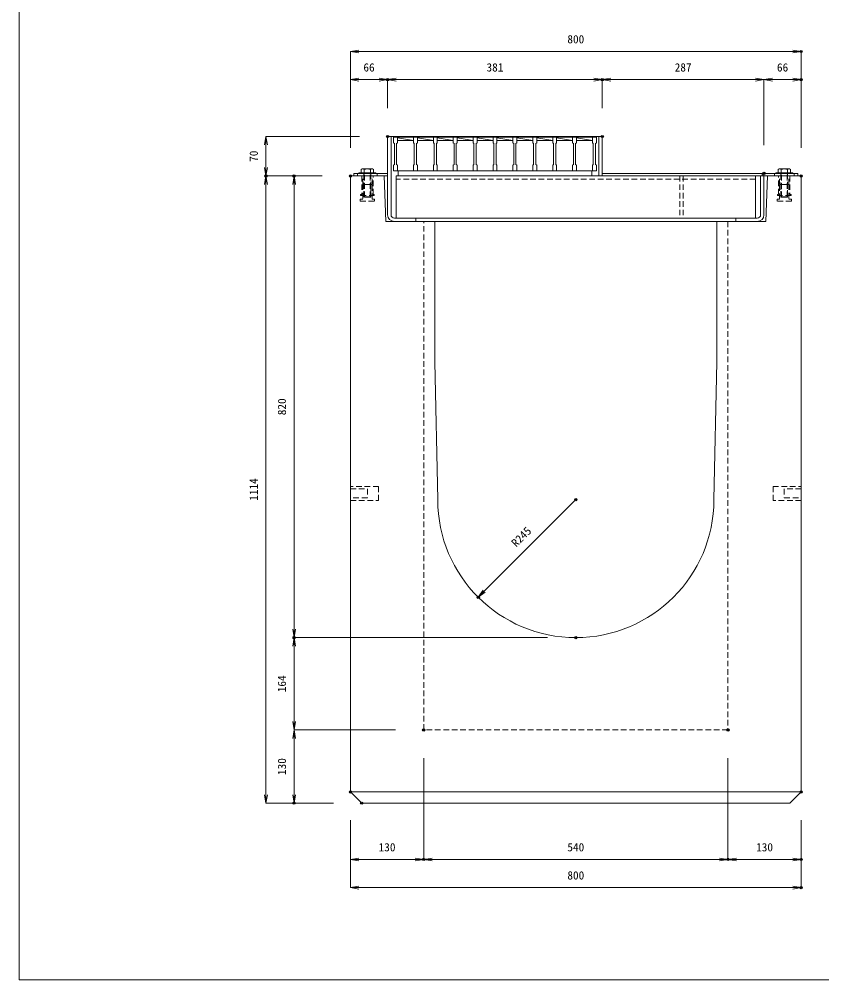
# Model space of a CAD drawing. Units: millimetres, scale not verified. Extents: x -4245 to -355, y 665 to 3505.
# Drawn here: x -4245 to -2821, y 665 to 2371 of the extents above; entities that cross this region are included whole.
import ezdxf
from ezdxf.enums import TextEntityAlignment as Align

# ---------------------------------------------------------------- set-up
doc = ezdxf.new("R2010")
doc.units = ezdxf.units.MM
doc.header["$LTSCALE"] = 20
doc.header["$PDMODE"] = 32
doc.header["$PDSIZE"] = 4
doc.linetypes.add('USER1', pattern=[0.75, 0.5, -0.25])
for name, color, linetype, lineweight in [('0-1_TITLE', 7, 'Continuous', 18), ('0-3_KIJUN', 7, 'Continuous', 18), ('0-5_SUNPO', 3, 'Continuous', 18), ('0-6_UKEWAKU', 4, 'Continuous', 18), ('0-7_GRE', 5, 'Continuous', 18), ('0-9__0-0_0', 7, 'Continuous', 18)]:
    doc.layers.add(name, color=color, linetype=linetype, lineweight=lineweight)
doc.layers.add('0-A__0-2_DEFPOINTS', color=7, linetype='Continuous')
doc.styles.add('ＭＳ ゴシック', font='')
doc.styles.get('ＭＳ ゴシック').set_extended_font_data('MS Gothic')

# ---------------------------------------------------------------- blocks, each defined once
blk = doc.blocks.new('W1-2_INST_C')
at = {"layer": '0-3_KIJUN', "linetype": 'USER1'}
for p, q in [((-8.23, -15), (-8.23, 0)), ((8.22, -15), (8.22, 0))]:
    blk.add_line(p, q, dxfattribs=at)
for points in [[(10, 0), (-10, 0), (-10, -33), (-12, -33), (-12, -35), (12, -35), (12, -33), (10, -33)], [(8.22, -15), (-8.23, -15), (-8.23, -41.5), (-12.75, -41.5), (-12.75, -45), (12.75, -45), (12.75, -41.5), (8.22, -41.5)], [(-6, -15), (6, -15), (6, -38), (-6, -38)]]:
    blk.add_lwpolyline(points, close=True, dxfattribs=at)
blk = doc.blocks.new('_OPEN')
at = {"layer": '0-9__0-0_0'}
blk.add_line((0, 0), (-1, 0), dxfattribs=at)
blk.add_lwpolyline([(-1, 0.167), (0, 0), (-1, -0.167)], dxfattribs=at)
blk = doc.blocks.new('_D9')
at = {"layer": '0-5_SUNPO'}
for p, q in [((603.95, 1788.88), (437.95, 1788.88)), ((437.95, 1773.88), (437.95, 1733.88)), ((537.95, 1718.88), (437.95, 1718.88))]:
    blk.add_line(p, q, dxfattribs=at)
at = {"layer": '0-A__0-2_DEFPOINTS'}
for p in [(653.95, 1788.88), (437.95, 1718.88), (587.95, 1718.88)]:
    blk.add_point(p, dxfattribs=at)
at = {"layer": '0-5_SUNPO', "xscale": 15, "yscale": 15}
for p, rotation in [((437.95, 1788.88), 90), ((437.95, 1718.88), 270)]:
    blk.add_blockref('_OPEN', p, dxfattribs=dict(at, rotation=rotation))
at = {"layer": '0-5_SUNPO', "color": 7, "style": 'ＭＳ ゴシック'}
blk.add_text('70', height=14.66, rotation=90, dxfattribs=at).set_placement((427.95, 1743.88), align=Align.BOTTOM_LEFT)
blk = doc.blocks.new('_D15')
at = {"layer": '0-5_SUNPO'}
for p, q in [((667.95, 734.88), (487.95, 734.88)), ((487.95, 719.88), (487.95, 619.88)), ((557.95, 604.88), (487.95, 604.88))]:
    blk.add_line(p, q, dxfattribs=at)
at = {"layer": '0-A__0-2_DEFPOINTS'}
for p in [(717.95, 734.88), (487.95, 604.88), (607.95, 604.88)]:
    blk.add_point(p, dxfattribs=at)
at = {"layer": '0-5_SUNPO', "xscale": 15, "yscale": 15}
for p, rotation in [((487.95, 734.88), 90), ((487.95, 604.88), 270)]:
    blk.add_blockref('_OPEN', p, dxfattribs=dict(at, rotation=rotation))
at = {"layer": '0-5_SUNPO', "color": 7, "style": 'ＭＳ ゴシック'}
blk.add_text('130', height=14.66, rotation=90, dxfattribs=at).set_placement((477.95, 654.88), align=Align.BOTTOM_LEFT)
blk = doc.blocks.new('_D16')
at = {"layer": '0-5_SUNPO'}
for p, q in [((717.95, 684.88), (717.95, 504.88)), ((587.95, 574.88), (587.95, 504.88)), ((602.95, 504.88), (702.95, 504.88))]:
    blk.add_line(p, q, dxfattribs=at)
at = {"layer": '0-A__0-2_DEFPOINTS'}
for p in [(717.95, 734.88), (587.95, 624.88), (717.95, 504.88)]:
    blk.add_point(p, dxfattribs=at)
at = {"layer": '0-5_SUNPO', "xscale": 15, "yscale": 15, "rotation": 180}
blk.add_blockref('_OPEN', (587.95, 504.88), dxfattribs=at)
at = {"layer": '0-5_SUNPO', "xscale": 15, "yscale": 15}
blk.add_blockref('_OPEN', (717.95, 504.88), dxfattribs=at)
at = {"layer": '0-5_SUNPO', "color": 7, "style": 'ＭＳ ゴシック'}
blk.add_text('130', height=14.66, dxfattribs=at).set_placement((637.95, 514.88), align=Align.BOTTOM_LEFT)
blk = doc.blocks.new('_D17')
at = {"layer": '0-5_SUNPO'}
for p, q in [((717.95, 684.88), (717.95, 504.88)), ((1257.95, 684.88), (1257.95, 504.88)), ((732.95, 504.88), (1242.95, 504.88))]:
    blk.add_line(p, q, dxfattribs=at)
at = {"layer": '0-A__0-2_DEFPOINTS'}
for p in [(717.95, 734.88), (1257.95, 734.88), (1257.95, 504.88)]:
    blk.add_point(p, dxfattribs=at)
at = {"layer": '0-5_SUNPO', "xscale": 15, "yscale": 15, "rotation": 180}
blk.add_blockref('_OPEN', (717.95, 504.88), dxfattribs=at)
at = {"layer": '0-5_SUNPO', "xscale": 15, "yscale": 15}
blk.add_blockref('_OPEN', (1257.95, 504.88), dxfattribs=at)
at = {"layer": '0-5_SUNPO', "color": 7, "style": 'ＭＳ ゴシック'}
blk.add_text('540', height=14.66, dxfattribs=at).set_placement((972.95, 514.88), align=Align.BOTTOM_LEFT)
blk = doc.blocks.new('_D18')
at = {"layer": '0-5_SUNPO'}
for p, q in [((1257.95, 684.88), (1257.95, 504.88)), ((1387.95, 574.88), (1387.95, 504.88)), ((1272.95, 504.88), (1372.95, 504.88))]:
    blk.add_line(p, q, dxfattribs=at)
at = {"layer": '0-A__0-2_DEFPOINTS'}
for p in [(1257.95, 734.88), (1387.95, 624.88), (1387.95, 504.88)]:
    blk.add_point(p, dxfattribs=at)
at = {"layer": '0-5_SUNPO', "xscale": 15, "yscale": 15, "rotation": 180}
blk.add_blockref('_OPEN', (1257.95, 504.88), dxfattribs=at)
at = {"layer": '0-5_SUNPO', "xscale": 15, "yscale": 15}
blk.add_blockref('_OPEN', (1387.95, 504.88), dxfattribs=at)
at = {"layer": '0-5_SUNPO', "color": 7, "style": 'ＭＳ ゴシック'}
blk.add_text('130', height=14.66, dxfattribs=at).set_placement((1307.95, 514.88), align=Align.BOTTOM_LEFT)
blk = doc.blocks.new('_D19')
at = {"layer": '0-5_SUNPO'}
for p, q in [((587.95, 574.88), (587.95, 454.88)), ((1387.95, 574.88), (1387.95, 454.88)), ((602.95, 454.88), (1372.95, 454.88))]:
    blk.add_line(p, q, dxfattribs=at)
at = {"layer": '0-A__0-2_DEFPOINTS'}
for p in [(587.95, 624.88), (1387.95, 624.88), (1387.95, 454.88)]:
    blk.add_point(p, dxfattribs=at)
at = {"layer": '0-5_SUNPO', "xscale": 15, "yscale": 15, "rotation": 180}
blk.add_blockref('_OPEN', (587.95, 454.88), dxfattribs=at)
at = {"layer": '0-5_SUNPO', "xscale": 15, "yscale": 15}
blk.add_blockref('_OPEN', (1387.95, 454.88), dxfattribs=at)
at = {"layer": '0-5_SUNPO', "color": 7, "style": 'ＭＳ ゴシック'}
blk.add_text('800', height=14.66, dxfattribs=at).set_placement((972.95, 464.88), align=Align.BOTTOM_LEFT)
blk = doc.blocks.new('_D24')
at = {"layer": '0-5_SUNPO'}
for p, q in [((937.95, 898.88), (487.95, 898.88)), ((487.95, 749.88), (487.95, 883.88)), ((667.95, 734.88), (487.95, 734.88))]:
    blk.add_line(p, q, dxfattribs=at)
at = {"layer": '0-A__0-2_DEFPOINTS'}
for p in [(487.95, 898.88), (987.95, 898.88), (717.95, 734.88)]:
    blk.add_point(p, dxfattribs=at)
at = {"layer": '0-5_SUNPO', "xscale": 15, "yscale": 15}
for p, rotation in [((487.95, 898.88), 90), ((487.95, 734.88), 270)]:
    blk.add_blockref('_OPEN', p, dxfattribs=dict(at, rotation=rotation))
at = {"layer": '0-5_SUNPO', "color": 7, "style": 'ＭＳ ゴシック'}
blk.add_text('164', height=14.66, rotation=90, dxfattribs=at).set_placement((477.95, 801.88), align=Align.BOTTOM_LEFT)
blk = doc.blocks.new('_D25')
at = {"layer": '0-5_SUNPO'}
for p, q in [((537.95, 1718.88), (487.95, 1718.88)), ((487.95, 913.88), (487.95, 1703.88)), ((937.95, 898.88), (487.95, 898.88))]:
    blk.add_line(p, q, dxfattribs=at)
at = {"layer": '0-A__0-2_DEFPOINTS'}
for p in [(487.95, 1718.88), (587.95, 1718.88), (987.95, 898.88)]:
    blk.add_point(p, dxfattribs=at)
at = {"layer": '0-5_SUNPO', "xscale": 15, "yscale": 15}
for p, rotation in [((487.95, 1718.88), 90), ((487.95, 898.88), 270)]:
    blk.add_blockref('_OPEN', p, dxfattribs=dict(at, rotation=rotation))
at = {"layer": '0-5_SUNPO', "color": 7, "style": 'ＭＳ ゴシック'}
blk.add_text('820', height=14.66, rotation=90, dxfattribs=at).set_placement((477.95, 1293.88), align=Align.BOTTOM_LEFT)
blk = doc.blocks.new('_D26')
at = {"layer": '0-5_SUNPO'}
blk.add_line((987.95, 1143.88), (825.32, 981.25), dxfattribs=at)
at = {"layer": '0-A__0-2_DEFPOINTS'}
for p in [(987.95, 1143.88), (814.71, 970.64)]:
    blk.add_point(p, dxfattribs=at)
at = {"layer": '0-5_SUNPO', "xscale": 15, "yscale": 15, "rotation": 225}
blk.add_blockref('_OPEN', (814.71, 970.64), dxfattribs=at)
at = {"layer": '0-5_SUNPO', "color": 7, "style": 'ＭＳ ゴシック'}
blk.add_text('R245', height=14.66, rotation=45, dxfattribs=at).set_placement((885.42, 1055.5), align=Align.BOTTOM_LEFT)
blk = doc.blocks.new('_D27')
at = {"layer": '0-5_SUNPO'}
for p, q in [((537.95, 1718.88), (437.95, 1718.88)), ((437.95, 619.88), (437.95, 1703.88)), ((557.95, 604.88), (437.95, 604.88))]:
    blk.add_line(p, q, dxfattribs=at)
at = {"layer": '0-A__0-2_DEFPOINTS'}
for p in [(437.95, 1718.88), (587.95, 1718.88), (607.95, 604.88)]:
    blk.add_point(p, dxfattribs=at)
at = {"layer": '0-5_SUNPO', "xscale": 15, "yscale": 15}
for p, rotation in [((437.95, 1718.88), 90), ((437.95, 604.88), 270)]:
    blk.add_blockref('_OPEN', p, dxfattribs=dict(at, rotation=rotation))
at = {"layer": '0-5_SUNPO', "color": 7, "style": 'ＭＳ ゴシック'}
blk.add_text('1114', height=14.66, rotation=90, dxfattribs=at).set_placement((427.95, 1141.88), align=Align.BOTTOM_LEFT)
blk = doc.blocks.new('M16_insert_dan')
at = {"layer": '0-3_KIJUN', "color": 3, "linetype": 'USER1'}
for points in [[(0, -12.5), (-50, -12.5), (-50, 12.5), (0, 12.5)], [(0, 8), (-30, 8), (-30, -8), (0, -8)]]:
    blk.add_lwpolyline(points, close=True, dxfattribs=at)
blk = doc.blocks.new('_D67')
at = {"layer": '0-5_SUNPO'}
for p, q in [((587.95, 1768.88), (587.95, 1889.88)), ((602.95, 1889.88), (638.95, 1889.88)), ((653.95, 1838.88), (653.95, 1889.88))]:
    blk.add_line(p, q, dxfattribs=at)
at = {"layer": '0-A__0-2_DEFPOINTS'}
for p in [(653.95, 1889.88), (653.95, 1788.88), (587.95, 1718.88)]:
    blk.add_point(p, dxfattribs=at)
at = {"layer": '0-5_SUNPO', "xscale": 15, "yscale": 15, "rotation": 180}
blk.add_blockref('_OPEN', (587.95, 1889.88), dxfattribs=at)
at = {"layer": '0-5_SUNPO', "xscale": 15, "yscale": 15}
blk.add_blockref('_OPEN', (653.95, 1889.88), dxfattribs=at)
at = {"layer": '0-5_SUNPO', "color": 7, "style": 'ＭＳ ゴシック'}
blk.add_text('66', height=14.66, dxfattribs=at).set_placement((610.95, 1899.88), align=Align.BOTTOM_LEFT)
blk = doc.blocks.new('_D68')
at = {"layer": '0-5_SUNPO'}
for p, q in [((1321.95, 1773.38), (1321.95, 1889.88)), ((1336.95, 1889.88), (1372.95, 1889.88)), ((1387.95, 1768.88), (1387.95, 1889.88))]:
    blk.add_line(p, q, dxfattribs=at)
at = {"layer": '0-A__0-2_DEFPOINTS'}
for p in [(1387.95, 1889.88), (1321.95, 1723.38), (1387.95, 1718.88)]:
    blk.add_point(p, dxfattribs=at)
at = {"layer": '0-5_SUNPO', "xscale": 15, "yscale": 15, "rotation": 180}
blk.add_blockref('_OPEN', (1321.95, 1889.88), dxfattribs=at)
at = {"layer": '0-5_SUNPO', "xscale": 15, "yscale": 15}
blk.add_blockref('_OPEN', (1387.95, 1889.88), dxfattribs=at)
at = {"layer": '0-5_SUNPO', "color": 7, "style": 'ＭＳ ゴシック'}
blk.add_text('66', height=14.66, dxfattribs=at).set_placement((1344.95, 1899.88), align=Align.BOTTOM_LEFT)
blk = doc.blocks.new('_D69')
at = {"layer": '0-5_SUNPO'}
for p, q in [((587.95, 1768.88), (587.95, 1939.88)), ((602.95, 1939.88), (1372.95, 1939.88)), ((1387.95, 1768.88), (1387.95, 1939.88))]:
    blk.add_line(p, q, dxfattribs=at)
at = {"layer": '0-A__0-2_DEFPOINTS'}
for p in [(1387.95, 1939.88), (587.95, 1718.88), (1387.95, 1718.88)]:
    blk.add_point(p, dxfattribs=at)
at = {"layer": '0-5_SUNPO', "xscale": 15, "yscale": 15, "rotation": 180}
blk.add_blockref('_OPEN', (587.95, 1939.88), dxfattribs=at)
at = {"layer": '0-5_SUNPO', "xscale": 15, "yscale": 15}
blk.add_blockref('_OPEN', (1387.95, 1939.88), dxfattribs=at)
at = {"layer": '0-5_SUNPO', "color": 7, "style": 'ＭＳ ゴシック'}
blk.add_text('800', height=14.66, dxfattribs=at).set_placement((972.95, 1949.88), align=Align.BOTTOM_LEFT)
blk = doc.blocks.new('_D75')
at = {"layer": '0-5_SUNPO'}
for p, q in [((1034.95, 1838.88), (1034.95, 1889.88)), ((1306.95, 1889.88), (1049.95, 1889.88)), ((1321.95, 1773.38), (1321.95, 1889.88))]:
    blk.add_line(p, q, dxfattribs=at)
at = {"layer": '0-A__0-2_DEFPOINTS'}
for p in [(1034.95, 1889.88), (1034.95, 1788.88), (1321.95, 1723.38)]:
    blk.add_point(p, dxfattribs=at)
at = {"layer": '0-5_SUNPO', "xscale": 15, "yscale": 15, "rotation": 180}
blk.add_blockref('_OPEN', (1034.95, 1889.88), dxfattribs=at)
at = {"layer": '0-5_SUNPO', "xscale": 15, "yscale": 15}
blk.add_blockref('_OPEN', (1321.95, 1889.88), dxfattribs=at)
at = {"layer": '0-5_SUNPO', "color": 7, "style": 'ＭＳ ゴシック'}
blk.add_text('287', height=14.66, dxfattribs=at).set_placement((1163.45, 1899.88), align=Align.BOTTOM_LEFT)
blk = doc.blocks.new('_D76')
at = {"layer": '0-5_SUNPO'}
for p, q in [((653.95, 1838.88), (653.95, 1889.88)), ((1019.95, 1889.88), (668.95, 1889.88)), ((1034.95, 1838.88), (1034.95, 1889.88))]:
    blk.add_line(p, q, dxfattribs=at)
at = {"layer": '0-A__0-2_DEFPOINTS'}
for p in [(653.95, 1889.88), (653.95, 1788.88), (1034.95, 1788.88)]:
    blk.add_point(p, dxfattribs=at)
at = {"layer": '0-5_SUNPO', "xscale": 15, "yscale": 15, "rotation": 180}
blk.add_blockref('_OPEN', (653.95, 1889.88), dxfattribs=at)
at = {"layer": '0-5_SUNPO', "xscale": 15, "yscale": 15}
blk.add_blockref('_OPEN', (1034.95, 1889.88), dxfattribs=at)
at = {"layer": '0-5_SUNPO', "color": 7, "style": 'ＭＳ ゴシック'}
blk.add_text('381', height=14.66, dxfattribs=at).set_placement((829.45, 1899.88), align=Align.BOTTOM_LEFT)
blk = doc.blocks.new('A$C633F5666')
at = {"layer": '0-3_KIJUN', "color": 3}
for p, q in [((-15, 43.5), (15, 43.5)), ((-15, 42.5), (-15, 43.5)), ((15, 42.5), (-15, 42.5)), ((10.95, 43.5), (-10.95, 43.5)), ((-9.22, 50.5), (9.22, 50.5)), ((-5.47, 43.5), (-5.47, 49.5)), ((5.5, 43.5), (5.5, 49.5)), ((15, 43.5), (15, 42.5))]:
    blk.add_line(p, q, dxfattribs=at)
at = {"layer": '0-3_KIJUN', "color": 3, "linetype": 'USER1'}
for p, q in [((-6, 42.5), (6, 42.5)), ((-6, 1), (-6, 42.5)), ((-5, 0), (-5, 42.5)), ((5, 0), (5, 42.5)), ((6, 42.5), (6, 1)), ((-5, 0), (-6, 1)), ((6, 1), (-6, 1)), ((5, 0), (-5, 0)), ((6, 1), (5, 0))]:
    blk.add_line(p, q, dxfattribs=at)
at = {"layer": '0-3_KIJUN', "color": 3}
for points in [[(-10.95, 43.5), (-10.95, 49.5), (-9.22, 50.5)], [(9.22, 50.5), (10.95, 49.5), (10.95, 43.5)]]:
    blk.add_lwpolyline(points, dxfattribs=at)
for centre, radius, start, end in [((-8.21, 46.24), 4.26, 49.93201, 130.06799), ((0.02, 34.96), 15.54, 69.33427, 110.66573), ((8.23, 46.29), 4.21, 49.666, 130.334)]:
    blk.add_arc(centre, radius, start, end, dxfattribs=at)
blk = doc.blocks.new('A$C07731762')
at = {"layer": '0-7_GRE'}
for p, q in [((0, 0), (360, 0)), ((70.6, -1.19), (42.3, -6)), ((42.3, -6), (70.6, -6)), ((105.9, -1.19), (77.6, -6)), ((77.6, -6), (105.9, -6)), ((141.2, -1.19), (112.9, -6)), ((112.9, -6), (141.2, -6)), ((176.5, -1.19), (148.2, -6)), ((148.2, -6), (176.5, -6)), ((211.8, -1.19), (183.5, -6)), ((183.5, -6), (211.8, -6)), ((247.1, -1.19), (218.8, -6)), ((218.8, -6), (247.1, -6)), ((282.4, -1.19), (254.1, -6)), ((254.1, -6), (282.4, -6)), ((317.7, -1.19), (289.4, -6)), ((289.4, -6), (317.7, -6)), ((353, -1.19), (324.7, -6)), ((324.7, -6), (353, -6)), ((352, -60), (352, -69))]:
    blk.add_line(p, q, dxfattribs=at)
for points in [[(0, -60), (0, -50), (1.5, -48.5), (1.5, -11.5), (0, -10), (0, 0), (7, 0), (7, -10), (5.5, -11.5), (5.5, -48.5), (7, -50), (7, -60)], [(35.3, -60), (35.3, -50), (36.8, -48.5), (36.8, -11.5), (35.3, -10), (35.3, 0), (42.3, 0), (42.3, -10), (40.8, -11.5), (40.8, -48.5), (42.3, -50), (42.3, -60)], [(70.6, -60), (70.6, -50), (72.1, -48.5), (72.1, -11.5), (70.6, -10), (70.6, 0), (77.6, 0), (77.6, -10), (76.1, -11.5), (76.1, -48.5), (77.6, -50), (77.6, -60)], [(105.9, -60), (105.9, -50), (107.4, -48.5), (107.4, -11.5), (105.9, -10), (105.9, 0), (112.9, 0), (112.9, -10), (111.4, -11.5), (111.4, -48.5), (112.9, -50), (112.9, -60)], [(141.2, -60), (141.2, -50), (142.7, -48.5), (142.7, -11.5), (141.2, -10), (141.2, 0), (148.2, 0), (148.2, -10), (146.7, -11.5), (146.7, -48.5), (148.2, -50), (148.2, -60)], [(176.5, -60), (176.5, -50), (178, -48.5), (178, -11.5), (176.5, -10), (176.5, 0), (183.5, 0), (183.5, -10), (182, -11.5), (182, -48.5), (183.5, -50), (183.5, -60)], [(211.8, -60), (211.8, -50), (213.3, -48.5), (213.3, -11.5), (211.8, -10), (211.8, 0), (218.8, 0), (218.8, -10), (217.3, -11.5), (217.3, -48.5), (218.8, -50), (218.8, -60)], [(247.1, -60), (247.1, -50), (248.6, -48.5), (248.6, -11.5), (247.1, -10), (247.1, 0), (254.1, 0), (254.1, -10), (252.6, -11.5), (252.6, -48.5), (254.1, -50), (254.1, -60)], [(282.4, -60), (282.4, -50), (283.9, -48.5), (283.9, -11.5), (282.4, -10), (282.4, 0), (289.4, 0), (289.4, -10), (287.9, -11.5), (287.9, -48.5), (289.4, -50), (289.4, -60)], [(317.7, -60), (317.7, -50), (319.2, -48.5), (319.2, -11.5), (317.7, -10), (317.7, 0), (324.7, 0), (324.7, -10), (323.2, -11.5), (323.2, -48.5), (324.7, -50), (324.7, -60)], [(353, -60), (353, -50), (354.5, -48.5), (354.5, -11.5), (353, -10), (353, 0), (360, 0), (360, -10), (358.5, -11.5), (358.5, -48.5), (360, -50), (360, -60)]]:
    blk.add_lwpolyline(points, close=True, dxfattribs=at)
for points in [[(35.3, -1.19), (7, -6), (35.3, -6)], [(352, -60), (8, -60), (8, -69), (352, -69)]]:
    blk.add_lwpolyline(points, dxfattribs=at)
blk = doc.blocks.new('A$C5CF32E68')
at = {"layer": '0-6_UKEWAKU'}
for p, q in [((347, 70), (347, 0)), ((728, 70), (347, 70)), ((353, 70), (353, 0)), ((722, 70), (722, -69)), ((728, 70), (728, -69)), ((0, 4.5), (0, 0)), ((60, 4.5), (0, 4.5)), ((0, 0), (713, 0)), ((6.5, 4.5), (6.5, 0)), ((41.5, 4.5), (41.5, 0)), ((60, 4.5), (60, -69)), ((63, 0), (63, 4.5)), ((347, 4.5), (63, 4.5)), ((347, 0), (63, 0)), ((66, 0), (66, -69)), ((75, 0), (75, -75)), ((347, 0), (347, 4.5)), ((713, 0), (713, -75)), ((788, 4.5), (728, 4.5)), ((788, 0), (728, 0)), ((746.5, 4.5), (746.5, 0)), ((781.5, 4.5), (781.5, 0)), ((788, 4.5), (788, 0)), ((716, -75), (72, -75)), ((716, -81), (72, -81)), ((110, -75), (110, -81)), ((678, -75), (678, -81))]:
    blk.add_line(p, q, dxfattribs=at)
at = {"layer": '0-6_UKEWAKU', "linetype": 'USER1'}
for p, q in [((203.5, 0), (203.5, -75)), ((209.5, 0), (209.5, -75)), ((75, -6), (713, -6))]:
    blk.add_line(p, q, dxfattribs=at)
at = {"layer": '0-6_UKEWAKU'}
for centre, radius, start, end in [((72, -69), 12, 180, 270), ((72, -69), 6, 180, 270), ((716, -69), 6, 270, 0), ((716, -69), 12, 270, 0)]:
    blk.add_arc(centre, radius, start, end, dxfattribs=at)

msp = doc.modelspace()

# ---------------------------------------------------------------- linework, layer by layer
at = {"layer": '0-1_TITLE', "color": 2}
msp.add_lwpolyline([(-4245.22, 664.99), (-355.22, 664.99), (-355.22, 3504.99), (-4245.22, 3504.99)], close=True, dxfattribs=at)
at = {"layer": '0-3_KIJUN'}
msp.add_line((-2857.27, 998.69), (-3657.27, 998.69), dxfattribs=at)
for points in [[(-3007.27, 2011.69), (-2920.27, 2011.69), (-2917.27, 2092.69), (-2857.27, 2092.69), (-2857.27, 998.69), (-2877.27, 978.69), (-3637.27, 978.69), (-3657.27, 998.69), (-3657.27, 2092.69), (-3597.27, 2092.69), (-3594.27, 2011.69), (-3507.27, 2011.69), (-3507.27, 1761.69), (-3502.27, 1517.69)], [(-3012.27, 1517.69), (-3007.27, 1761.69), (-3007.27, 2011.69)]]:
    msp.add_lwpolyline(points, dxfattribs=at)
at = {"layer": '0-3_KIJUN', "linetype": 'USER1'}
msp.add_lwpolyline([(-2987.27, 2011.69), (-2987.27, 1108.69), (-3527.27, 1108.69), (-3527.27, 2011.69)], dxfattribs=at)
at = {"layer": '0-3_KIJUN'}
msp.add_arc((-3257.27, 1517.69), 245, 180, 0, dxfattribs=at)

# ---------------------------------------------------------------- block references
for name, p in [('A$C633F5666', (-3627.27, 2054.69)), ('A$C633F5666', (-2887.27, 2054.69)), ('W1-2_INST_C', (-3627.27, 2092.69)), ('W1-2_INST_C', (-3627.27, 2092.69)), ('M16_insert_dan', (-2857.27, 1528.69))]:
    msp.add_blockref(name, p, dxfattribs=at)
at = {"layer": '0-3_KIJUN', "xscale": -1}
for name, p in [('W1-2_INST_C', (-2887.27, 2092.69)), ('W1-2_INST_C', (-2887.27, 2092.69)), ('M16_insert_dan', (-3657.27, 1528.69))]:
    msp.add_blockref(name, p, dxfattribs=at)
at = {"layer": '0-5_SUNPO'}
for name in ['_D69', '_D67', '_D76', '_D75', '_D68', '_D9', '_D27', '_D25', '_D26', '_D24', '_D15', '_D16', '_D17', '_D18', '_D19']:
    msp.add_blockref(name, (-4245.22, 373.81), dxfattribs=at)
at = {"layer": '0-6_UKEWAKU', "xscale": -1}
msp.add_blockref('A$C5CF32E68', (-2863.27, 2092.69), dxfattribs=at)
at = {"layer": '0-7_GRE', "xscale": -1}
msp.add_blockref('A$C07731762', (-3220.77, 2161.69), dxfattribs=at)

doc.saveas('drawing.dxf')
